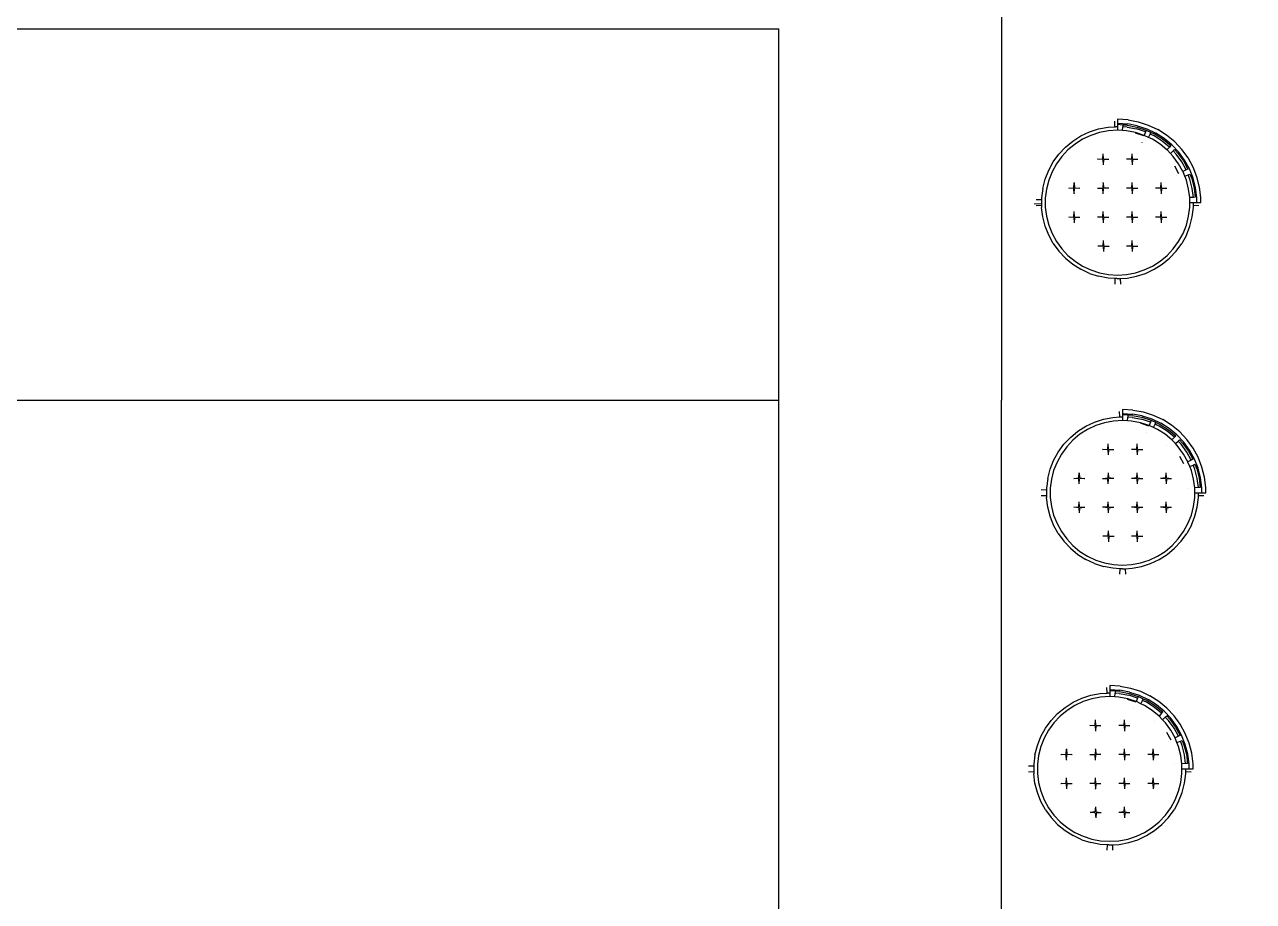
# Model space of a CAD drawing. Header units: millimetres. Extents: x -1966 to 205283, y -140015 to 7000.
# Drawn here: x 44670 to 47980, y -95842 to -93480 of the extents above; entities that cross this region are included whole.
import ezdxf

# ---------------------------------------------------------------- set-up
doc = ezdxf.new("R2010")
doc.units = ezdxf.units.MM
doc.header["$LTSCALE"] = 1000
doc.layers.add('草图平面 01', color=7, linetype='Continuous')

msp = doc.modelspace()

# ---------------------------------------------------------------- hatches: boundary and pattern name
h = msp.add_hatch()
h.set_pattern_fill('ANSI32', color=256)
h.set_pattern_definition([(45, (-49974.1287, -55012.0713), (-3.36759605, 3.36759605), []), (45, (-49971.8836, -55012.0713), (-3.36759605, 3.36759605), [])])
h.paths.add_polyline_path([(42101.7, -88491.4), (35801.7, -88491.4), (35801.7, -91391.4), (36001.7, -91391.4), (36001.7, -90891.4), (36001.7, -88691.4), (42101.7, -88691.4)])
h.paths.add_polyline_path([(35801.7, -94511.6), (35801.7, -94648.8, 0.468176), (39101.7, -99085.9), (40804, -102691.4), (41804, -102691.4), (47201.7, -102691.4), (47201.7, -102591.4), (47201.7, -102491.4), (41025.1, -102491.4), (40929.4, -102491.4), (39301.7, -99091.4), (39301.7, -98091.4), (39101.7, -98091.4), (39101.7, -98885.5, -0.465706), (35992.4, -94711.6), (38101.7, -94711.6), (38101.7, -94511.6), (35995.2, -94511.6), (36001.7, -94011.7), (36001.7, -92291.4), (35801.7, -92291.4)])
h.paths.add_polyline_path([(51051.7, -102491.4), (49201.7, -102491.4), (49201.7, -102691.4), (52001.7, -102691.4), (52001.7, -102291.4), (51801.7, -102291.4), (51801.7, -102491.4)])
h.paths.add_polyline_path([(52001.7, -88491.4), (51601.7, -88491.4), (51601.7, -88691.4), (51801.7, -88691.4), (51801.7, -88891.4), (52001.7, -88891.4)])

# ---------------------------------------------------------------- linework, layer by layer
for p, q in [((47606.9, -93755), (47606.4, -93740.3)), ((47614.1, -93734.6), (47614.1, -93734.8)), ((47642.3, -93736.4), (47614.1, -93734.6)), ((47614.1, -93734.8), (47614.1, -93745.6)), ((47614.1, -93745.6), (47614.1, -93749.4)), ((47614.1, -93745.6), (47640.9, -93747.2)), ((47628.7, -93750.4), (47614.1, -93749.4)), ((47614.1, -93749.4), (47614.1, -93754.6)), ((47628.7, -93750.4), (47628.4, -93755.5)), ((47640.4, -93751.1), (47628.7, -93750.4)), ((47640.4, -93751.1), (47666.3, -93756)), ((47667.3, -93752.3), (47640.9, -93747.2)), ((47642.3, -93736.4), (47670, -93741.6)), ((47667.3, -93752.3), (47692.9, -93760.6)), ((47670, -93741.6), (47696.9, -93750.4)), ((47696.9, -93750.4), (47722.5, -93762.4)), ((47493.6, -93793.7), (47515.3, -93779.9)), ((47515.3, -93779.9), (47538.6, -93769)), ((47542.3, -93778.3), (47520.1, -93788.7)), ((47538.6, -93769), (47563.1, -93761)), ((47565.6, -93770.7), (47542.3, -93778.3)), ((47563.1, -93761), (47588.4, -93756.2)), ((47589.6, -93766.1), (47565.6, -93770.7)), ((47588.4, -93756.2), (47606.9, -93755)), ((47614.1, -93764.6), (47589.6, -93766.1)), ((47606.9, -93755), (47607.2, -93755)), ((47607.2, -93755), (47607.9, -93755)), ((47607.9, -93755), (47609, -93754.9)), ((47609, -93754.9), (47610.4, -93754.8)), ((47610.4, -93754.8), (47611.9, -93754.7)), ((47611.9, -93754.7), (47614.1, -93754.6)), ((47614.1, -93754.6), (47614.1, -93764.6)), ((47627.7, -93765.4), (47614.1, -93764.6)), ((47627.7, -93765.4), (47628.4, -93755.5)), ((47638.5, -93766.1), (47627.7, -93765.4)), ((47639.8, -93756.2), (47628.4, -93755.5)), ((47662.6, -93770.7), (47638.5, -93766.1)), ((47639.8, -93756.2), (47665.1, -93761)), ((47685.3, -93779.6), (47662.2, -93772.1)), ((47685.5, -93778.2), (47662.6, -93770.7)), ((47689.2, -93768.9), (47665.1, -93761)), ((47666.3, -93756), (47691.1, -93764.1)), ((47689.2, -93768.9), (47685.5, -93778.2)), ((47685.9, -93778.3), (47685.5, -93778.2)), ((47697.9, -93783.9), (47685.9, -93778.3)), ((47691.1, -93764.1), (47689.2, -93768.9)), ((47691.1, -93764.1), (47691.4, -93764.2)), ((47691.4, -93764.2), (47704.4, -93770.3)), ((47692.9, -93760.6), (47717.2, -93772)), ((47697.9, -93783.9), (47702.2, -93774.9)), ((47708, -93788.7), (47697.9, -93783.9)), ((47702.2, -93774.9), (47704.4, -93770.3)), ((47712.8, -93779.9), (47702.2, -93774.9)), ((47704.4, -93770.3), (47715.3, -93775.4)), ((47734.6, -93793.7), (47712.8, -93779.9)), ((47715.3, -93775.4), (47737.6, -93789.6)), ((47739.9, -93786.4), (47717.2, -93772)), ((47746.3, -93777.6), (47722.5, -93762.4)), ((47768.1, -93795.6), (47746.3, -93777.6)), ((47456.1, -93828.9), (47473.8, -93810.1)), ((47480.6, -93817.4), (47463.8, -93835.3)), ((47473.8, -93810.1), (47493.6, -93793.7)), ((47499.5, -93801.8), (47480.6, -93817.4)), ((47520.1, -93788.7), (47499.5, -93801.8)), ((47679.1, -93797.9), (47679.1, -93798)), ((47728.7, -93801.8), (47708, -93788.7)), ((47747, -93817), (47728.7, -93801.8)), ((47753.9, -93809.7), (47734.6, -93793.7)), ((47737.6, -93789.6), (47757.4, -93805.9)), ((47760.6, -93803.6), (47739.9, -93786.4)), ((47753.9, -93809.7), (47747, -93817)), ((47747.6, -93817.4), (47747, -93817)), ((47756.4, -93826.9), (47747.6, -93817.4)), ((47757.4, -93805.9), (47753.9, -93809.7)), ((47779, -93823.2), (47760.6, -93803.6)), ((47763.7, -93820), (47767.5, -93816.5)), ((47767.5, -93816.5), (47776, -93825.6)), ((47787.4, -93816.2), (47768.1, -93795.6)), ((47804.1, -93839), (47787.4, -93816.2)), ((47428.6, -93872.3), (47441, -93849.7)), ((47441, -93849.7), (47456.1, -93828.9)), ((47463.8, -93835.3), (47449.4, -93855.1)), ((47560.8, -93842.6), (47560.5, -93842.6)), ((47560.8, -93842.6), (47574.5, -93841.6)), ((47574.5, -93843.6), (47560.8, -93842.6)), ((47574.5, -93841.6), (47575.5, -93827.9)), ((47574.5, -93843.6), (47575.5, -93857.6)), ((47575.5, -93827.9), (47575.5, -93827.6)), ((47576.5, -93841.6), (47575.5, -93827.9)), ((47576.5, -93843.6), (47575.5, -93857.6)), ((47576.5, -93841.6), (47590.1, -93842.6)), ((47576.5, -93843.6), (47590.1, -93842.6)), ((47590.1, -93842.6), (47590.5, -93842.6)), ((47638.8, -93842.6), (47638.5, -93842.6)), ((47652.5, -93841.6), (47638.8, -93842.6)), ((47652.5, -93843.6), (47638.8, -93842.6)), ((47652.5, -93841.6), (47653.5, -93827.9)), ((47652.5, -93843.6), (47653.5, -93857.2)), ((47653.5, -93827.9), (47653.5, -93827.6)), ((47654.5, -93841.6), (47653.5, -93827.9)), ((47654.5, -93843.6), (47653.5, -93857.2)), ((47654.5, -93841.6), (47668.1, -93842.6)), ((47654.5, -93843.6), (47668.1, -93842.6)), ((47668.1, -93842.6), (47668.5, -93842.6)), ((47733.8, -93833), (47733.8, -93833)), ((47756.4, -93826.9), (47763.7, -93820)), ((47764.3, -93835.3), (47756.4, -93826.9)), ((47772, -93828.9), (47763.7, -93820)), ((47778.7, -93855.1), (47764.3, -93835.3)), ((47787.2, -93849.7), (47772, -93828.9)), ((47776, -93825.6), (47791.5, -93847)), ((47794.8, -93844.9), (47779, -93823.2)), ((47799.1, -93871.4), (47787.2, -93849.7)), ((47791.5, -93847), (47803.7, -93869.1)), ((47807.7, -93868.5), (47794.8, -93844.9)), ((47817.7, -93863.8), (47804.1, -93839)), ((47419.1, -93896.2), (47428.6, -93872.3)), ((47437.6, -93876.6), (47428.6, -93899.3)), ((47449.4, -93855.1), (47437.6, -93876.6)), ((47653.5, -93857.2), (47653.5, -93857.6)), ((47779.3, -93881.8), (47768.3, -93861.7)), ((47790, -93875.7), (47778.7, -93855.1)), ((47799.1, -93871.4), (47790, -93875.7)), ((47790.5, -93876.6), (47790, -93875.7)), ((47795.2, -93888.3), (47790.5, -93876.6)), ((47795.2, -93888.3), (47804.4, -93884.6)), ((47803.7, -93869.1), (47799.1, -93871.4)), ((47804.4, -93884.6), (47809.2, -93882.7)), ((47809, -93896.2), (47804.4, -93884.6)), ((47817.6, -93893.4), (47807.7, -93868.5)), ((47809.2, -93882.7), (47813.9, -93894.6)), ((47828.1, -93890.1), (47817.7, -93863.8)), ((47412.7, -93921.2), (47419.1, -93896.2)), ((47428.6, -93899.3), (47422.5, -93923)), ((47496.5, -93919.6), (47497.5, -93905.9)), ((47497.5, -93905.6), (47497.5, -93905.9)), ((47497.5, -93905.9), (47498.5, -93919.6)), ((47575.5, -93905.9), (47574.5, -93919.6)), ((47575.5, -93905.9), (47575.5, -93905.6)), ((47575.5, -93905.9), (47576.5, -93919.6)), ((47652.5, -93919.6), (47653.5, -93905.9)), ((47653.5, -93905.9), (47653.5, -93905.6)), ((47654.5, -93919.6), (47653.5, -93905.9)), ((47730.5, -93919.6), (47731.5, -93905.9)), ((47731.5, -93905.9), (47731.5, -93905.6)), ((47732.5, -93919.6), (47731.5, -93905.9)), ((47771.9, -93885.6), (47771.8, -93885.7)), ((47799.5, -93899.3), (47795.2, -93888.3)), ((47805.6, -93923), (47799.5, -93899.3)), ((47815.5, -93921.2), (47809, -93896.2)), ((47813.9, -93894.6), (47820.5, -93920.2)), ((47824.3, -93919.5), (47817.6, -93893.4)), ((47835.1, -93917.4), (47828.1, -93890.1)), ((47838.6, -93945.5), (47835.1, -93917.4)), ((47412.7, -93921.2), (47409.5, -93946.7)), ((47409.5, -93946.7), (47409.5, -93952.4)), ((47422.5, -93923), (47419.5, -93947.3)), ((47419.5, -93947.3), (47419.5, -93971.8)), ((47482.5, -93920.6), (47482.8, -93920.6)), ((47482.8, -93920.6), (47496.5, -93919.6)), ((47496.5, -93921.6), (47482.8, -93920.6)), ((47497.5, -93935.2), (47496.5, -93921.6)), ((47497.5, -93935.2), (47498.5, -93921.6)), ((47497.5, -93935.2), (47497.5, -93935.6)), ((47498.5, -93919.6), (47512.1, -93920.6)), ((47512.1, -93920.6), (47498.5, -93921.6)), ((47512.1, -93920.6), (47512.5, -93920.6)), ((47560.5, -93920.6), (47560.8, -93920.6)), ((47560.8, -93920.6), (47574.5, -93919.6)), ((47560.8, -93920.6), (47574.5, -93921.6)), ((47575.5, -93935.2), (47574.5, -93921.6)), ((47575.5, -93935.2), (47576.5, -93921.6)), ((47575.5, -93935.6), (47575.5, -93935.2)), ((47590.1, -93920.6), (47576.5, -93919.6)), ((47590.1, -93920.6), (47576.5, -93921.6)), ((47590.5, -93920.6), (47590.1, -93920.6)), ((47638.8, -93920.6), (47638.5, -93920.6)), ((47652.5, -93919.6), (47638.8, -93920.6)), ((47652.5, -93921.6), (47638.8, -93920.6)), ((47652.5, -93921.6), (47653.5, -93935.2)), ((47654.5, -93921.6), (47653.5, -93935.2)), ((47653.5, -93935.2), (47653.5, -93935.6)), ((47654.5, -93919.6), (47668.1, -93920.6)), ((47654.5, -93921.6), (47668.1, -93920.6)), ((47668.1, -93920.6), (47668.5, -93920.6)), ((47716.8, -93920.6), (47716.5, -93920.6)), ((47730.5, -93919.6), (47716.8, -93920.6)), ((47730.5, -93921.6), (47716.8, -93920.6)), ((47730.5, -93921.6), (47731.5, -93935.2)), ((47732.5, -93921.6), (47731.5, -93935.2)), ((47731.5, -93935.2), (47731.5, -93935.6)), ((47732.5, -93919.6), (47746.1, -93920.6)), ((47732.5, -93921.6), (47746.1, -93920.6)), ((47746.1, -93920.6), (47746.5, -93920.6)), ((47788, -93948.6), (47788, -93948.6)), ((47808.5, -93946), (47805.6, -93923)), ((47818.5, -93945.3), (47808.5, -93946)), ((47808.7, -93947.3), (47808.5, -93946)), ((47808.7, -93959.6), (47808.7, -93947.3)), ((47818.5, -93945.3), (47815.5, -93921.2)), ((47823.6, -93944.9), (47818.5, -93945.3)), ((47820.5, -93920.2), (47823.6, -93944.9)), ((47827.7, -93946.1), (47824.3, -93919.5)), ((47827.7, -93959.6), (47827.7, -93946.1)), ((47838.6, -93959.6), (47838.6, -93945.5)), ((47389.7, -93962.4), (47409.5, -93961.7)), ((47409.5, -93952.4), (47394.8, -93951.9)), ((47394.8, -93967.2), (47409.5, -93966.7)), ((47409.5, -93952.4), (47409.5, -93952.7)), ((47409.5, -93952.7), (47409.5, -93953.4)), ((47409.5, -93953.4), (47409.5, -93954.5)), ((47409.5, -93954.5), (47409.5, -93955.9)), ((47409.5, -93955.9), (47409.5, -93957.4)), ((47409.5, -93957.4), (47409.5, -93961.7)), ((47409.5, -93961.7), (47409.5, -93963.3)), ((47409.5, -93963.3), (47409.5, -93964.7)), ((47409.5, -93964.7), (47409.5, -93965.8)), ((47409.5, -93965.8), (47409.5, -93966.5)), ((47409.5, -93966.5), (47409.5, -93966.7)), ((47409.5, -93966.7), (47409.5, -93972.5)), ((47412.7, -93998), (47409.5, -93972.5)), ((47419.5, -93971.8), (47422.5, -93996.1)), ((47496.5, -93997.6), (47497.5, -93983.9)), ((47497.5, -93983.9), (47497.5, -93983.6)), ((47498.5, -93997.6), (47497.5, -93983.9)), ((47574.5, -93997.6), (47575.5, -93983.9)), ((47575.5, -93983.9), (47575.5, -93983.6)), ((47576.5, -93997.6), (47575.5, -93983.9)), ((47652.5, -93997.6), (47653.5, -93983.9)), ((47653.5, -93983.9), (47653.5, -93983.6)), ((47654.5, -93997.6), (47653.5, -93983.9)), ((47730.5, -93997.6), (47731.5, -93983.9)), ((47731.5, -93983.9), (47731.5, -93983.6)), ((47732.5, -93997.6), (47731.5, -93983.9)), ((47805.6, -93996.1), (47808.7, -93971.8)), ((47808.7, -93959.6), (47818.7, -93959.6)), ((47808.7, -93971.8), (47808.7, -93959.6)), ((47815.5, -93998), (47818.7, -93972.5)), ((47818.7, -93959.6), (47827.7, -93959.6)), ((47818.7, -93961.7), (47818.7, -93959.6)), ((47818.7, -93963.3), (47818.7, -93961.7)), ((47818.7, -93964.7), (47818.7, -93963.3)), ((47818.7, -93965.8), (47818.7, -93964.7)), ((47818.7, -93966.5), (47818.7, -93965.8)), ((47818.7, -93966.7), (47818.7, -93966.5)), ((47818.7, -93972.5), (47818.7, -93966.7)), ((47818.7, -93966.7), (47833.4, -93967.2)), ((47827.7, -93959.6), (47838.5, -93959.6)), ((47838.5, -93959.6), (47838.6, -93959.6)), ((47419.1, -94022.9), (47412.7, -93998)), ((47422.5, -93996.1), (47428.6, -94019.8)), ((47482.5, -93998.6), (47482.8, -93998.6)), ((47482.8, -93998.6), (47496.5, -93997.6)), ((47496.5, -93999.6), (47482.8, -93998.6)), ((47496.5, -93999.6), (47497.5, -94013.2)), ((47498.5, -93999.6), (47497.5, -94013.2)), ((47497.5, -94013.2), (47497.5, -94013.6)), ((47498.5, -93997.6), (47512.1, -93998.6)), ((47498.5, -93999.6), (47512.1, -93998.6)), ((47512.1, -93998.6), (47512.5, -93998.6)), ((47560.1, -93998.6), (47560.5, -93998.6)), ((47560.8, -93998.6), (47560.5, -93998.6)), ((47574.5, -93997.6), (47560.8, -93998.6)), ((47574.5, -93999.6), (47560.8, -93998.6)), ((47574.5, -93999.6), (47575.5, -94013.2)), ((47576.5, -93999.6), (47575.5, -94013.2)), ((47575.5, -94013.2), (47575.5, -94013.6)), ((47575.5, -94013.9), (47575.5, -94013.6)), ((47576.5, -93997.6), (47590.1, -93998.6)), ((47576.5, -93999.6), (47590.1, -93998.6)), ((47590.1, -93998.6), (47590.5, -93998.6)), ((47638.8, -93998.6), (47638.5, -93998.6)), ((47652.5, -93997.6), (47638.8, -93998.6)), ((47652.5, -93999.6), (47638.8, -93998.6)), ((47652.5, -93999.6), (47653.5, -94013.2)), ((47654.5, -93999.6), (47653.5, -94013.2)), ((47653.5, -94013.2), (47653.5, -94013.6)), ((47654.5, -93997.6), (47668.1, -93998.6)), ((47654.5, -93999.6), (47668.1, -93998.6)), ((47668.1, -93998.6), (47668.5, -93998.6)), ((47716.8, -93998.6), (47716.5, -93998.6)), ((47730.5, -93997.6), (47716.8, -93998.6)), ((47730.5, -93999.6), (47716.8, -93998.6)), ((47730.5, -93999.6), (47731.5, -94013.2)), ((47732.5, -93999.6), (47731.5, -94013.2)), ((47731.5, -94013.2), (47731.5, -94013.6)), ((47732.5, -93997.6), (47746.1, -93998.6)), ((47732.5, -93999.6), (47746.1, -93998.6)), ((47746.1, -93998.6), (47746.5, -93998.6)), ((47799.5, -94019.8), (47805.6, -93996.1)), ((47809, -94022.9), (47815.5, -93998)), ((47428.6, -94046.9), (47419.1, -94022.9)), ((47428.6, -94019.8), (47437.6, -94042.6)), ((47441, -94069.4), (47428.6, -94046.9)), ((47437.6, -94042.6), (47449.4, -94064.1)), ((47778.7, -94064.1), (47790.5, -94042.6)), ((47799.6, -94046.9), (47787.2, -94069.4)), ((47790.5, -94042.6), (47799.5, -94019.8)), ((47799.6, -94046.9), (47809, -94022.9)), ((47441, -94069.4), (47456.1, -94090.3)), ((47449.4, -94064.1), (47463.8, -94083.9)), ((47463.8, -94083.9), (47480.6, -94101.7)), ((47561.5, -94076.6), (47561.2, -94076.6)), ((47575.2, -94075.6), (47561.5, -94076.6)), ((47575.2, -94077.6), (47561.5, -94076.6)), ((47575.2, -94075.6), (47576.2, -94061.9)), ((47575.2, -94077.6), (47576.2, -94091.2)), ((47576.2, -94061.9), (47576.2, -94061.6)), ((47577.2, -94075.6), (47576.2, -94061.9)), ((47577.2, -94077.6), (47576.2, -94091.2)), ((47577.2, -94075.6), (47590.8, -94076.6)), ((47577.2, -94077.6), (47590.8, -94076.6)), ((47590.8, -94076.6), (47591.2, -94076.6)), ((47638.8, -94076.6), (47638.5, -94076.6)), ((47652.5, -94075.6), (47638.8, -94076.6)), ((47652.5, -94077.6), (47638.8, -94076.6)), ((47652.5, -94075.6), (47653.5, -94061.9)), ((47652.5, -94077.6), (47653.5, -94091.2)), ((47653.5, -94061.9), (47653.5, -94061.6)), ((47654.5, -94075.6), (47653.5, -94061.9)), ((47654.5, -94077.6), (47653.5, -94091.2)), ((47654.5, -94075.6), (47668.1, -94076.6)), ((47654.5, -94077.6), (47668.1, -94076.6)), ((47668.1, -94076.6), (47668.5, -94076.6)), ((47747.6, -94101.7), (47764.3, -94083.9)), ((47764.3, -94083.9), (47778.7, -94064.1)), ((47772, -94090.3), (47787.2, -94069.4)), ((47473.8, -94109), (47456.1, -94090.3)), ((47473.8, -94109), (47493.6, -94125.4)), ((47480.6, -94101.7), (47499.5, -94117.3)), ((47576.2, -94091.2), (47576.2, -94091.6)), ((47653.5, -94091.2), (47653.5, -94091.6)), ((47728.7, -94117.3), (47747.6, -94101.7)), ((47734.6, -94125.4), (47754.4, -94109)), ((47754.4, -94109), (47772, -94090.3)), ((47493.6, -94125.4), (47515.3, -94139.2)), ((47499.5, -94117.3), (47520.1, -94130.5)), ((47538.6, -94150.2), (47515.3, -94139.2)), ((47520.1, -94130.5), (47542.3, -94140.9)), ((47538.6, -94150.2), (47563.1, -94158.1)), ((47542.3, -94140.9), (47565.6, -94148.5)), ((47565.6, -94148.5), (47589.6, -94153)), ((47638.5, -94153), (47662.6, -94148.5)), ((47662.6, -94148.5), (47685.9, -94140.9)), ((47665.1, -94158.1), (47689.5, -94150.2)), ((47685.9, -94140.9), (47708, -94130.5)), ((47689.5, -94150.2), (47712.8, -94139.2)), ((47708, -94130.5), (47728.7, -94117.3)), ((47712.8, -94139.2), (47734.6, -94125.4)), ((47588.4, -94163), (47563.1, -94158.1)), ((47606.9, -94164.1), (47588.4, -94163)), ((47589.6, -94153), (47614.1, -94154.6)), ((47606.9, -94164.1), (47606.4, -94178.8)), ((47607.2, -94164.1), (47606.9, -94164.1)), ((47607.9, -94164.2), (47607.2, -94164.1)), ((47609, -94164.3), (47607.9, -94164.2)), ((47610.4, -94164.3), (47609, -94164.3)), ((47611.9, -94164.4), (47610.4, -94164.3)), ((47614.1, -94164.6), (47611.9, -94164.4)), ((47614.1, -94154.6), (47638.5, -94153)), ((47614.1, -94164.6), (47616.2, -94164.4)), ((47616.2, -94164.4), (47617.8, -94164.3)), ((47617.8, -94164.3), (47619.2, -94164.3)), ((47619.2, -94164.3), (47620.3, -94164.2)), ((47620.3, -94164.2), (47621, -94164.1)), ((47621, -94164.1), (47621.2, -94164.1)), ((47621.2, -94164.1), (47639.8, -94163)), ((47621.2, -94164.1), (47621.7, -94178.8)), ((47639.8, -94163), (47665.1, -94158.1)), ((47552, -94550.9), (47576.5, -94542.9)), ((47576.5, -94542.9), (47601.8, -94538.1)), ((47601.8, -94538.1), (47620.3, -94536.9)), ((47627.5, -94546.5), (47603, -94548)), ((47620.3, -94536.9), (47619.8, -94522.2)), ((47620.3, -94536.9), (47620.6, -94536.9)), ((47620.6, -94536.9), (47621.3, -94536.9)), ((47621.3, -94536.9), (47622.4, -94536.8)), ((47622.4, -94536.8), (47623.8, -94536.7)), ((47623.8, -94536.7), (47625.3, -94536.6)), ((47625.3, -94536.6), (47627.5, -94536.5)), ((47627.5, -94516.5), (47627.5, -94527.5)), ((47655.7, -94518.3), (47627.5, -94516.5)), ((47627.5, -94527.5), (47627.5, -94531.3)), ((47627.5, -94527.5), (47654.3, -94529.1)), ((47642.1, -94532.3), (47627.5, -94531.3)), ((47627.5, -94531.3), (47627.5, -94536.5)), ((47627.5, -94536.5), (47627.5, -94546.5)), ((47641.1, -94547.3), (47627.5, -94546.5)), ((47641.1, -94547.3), (47641.8, -94537.4)), ((47651.9, -94548), (47641.1, -94547.3)), ((47642.1, -94532.3), (47641.8, -94537.4)), ((47653.2, -94538.1), (47641.8, -94537.4)), ((47653.8, -94533), (47642.1, -94532.3)), ((47653.2, -94538.1), (47678.5, -94542.9)), ((47653.8, -94533), (47679.7, -94537.9)), ((47680.7, -94534.2), (47654.3, -94529.1)), ((47655.7, -94518.3), (47683.4, -94523.5)), ((47702.6, -94550.8), (47678.5, -94542.9)), ((47679.7, -94537.9), (47704.5, -94546)), ((47680.7, -94534.2), (47706.3, -94542.5)), ((47683.4, -94523.5), (47710.3, -94532.3)), ((47704.5, -94546), (47702.6, -94550.8)), ((47704.5, -94546), (47704.8, -94546.1)), ((47704.8, -94546.1), (47717.8, -94552.2)), ((47706.3, -94542.5), (47730.6, -94553.9)), ((47710.3, -94532.3), (47735.9, -94544.3)), ((47759.7, -94559.4), (47735.9, -94544.3)), ((47487.1, -94592), (47507, -94575.6)), ((47507, -94575.6), (47528.7, -94561.8)), ((47533.5, -94570.6), (47512.9, -94583.7)), ((47528.7, -94561.8), (47552, -94550.9)), ((47555.7, -94560.2), (47533.5, -94570.6)), ((47579, -94552.6), (47555.7, -94560.2)), ((47603, -94548), (47579, -94552.6)), ((47676, -94552.6), (47651.9, -94548)), ((47698.7, -94561.5), (47675.6, -94554)), ((47698.9, -94560.1), (47676, -94552.6)), ((47692.5, -94579.8), (47692.5, -94579.9)), ((47702.6, -94550.8), (47698.9, -94560.1)), ((47699.3, -94560.2), (47698.9, -94560.1)), ((47711.3, -94565.8), (47699.3, -94560.2)), ((47711.3, -94565.8), (47715.6, -94556.8)), ((47721.4, -94570.6), (47711.3, -94565.8)), ((47715.6, -94556.8), (47717.8, -94552.2)), ((47726.2, -94561.8), (47715.6, -94556.8)), ((47717.8, -94552.2), (47728.7, -94557.3)), ((47742.1, -94583.7), (47721.4, -94570.6)), ((47748, -94575.6), (47726.2, -94561.8)), ((47728.7, -94557.3), (47751, -94571.5)), ((47753.3, -94568.3), (47730.6, -94553.9)), ((47767.3, -94591.6), (47748, -94575.6)), ((47751, -94571.5), (47770.8, -94587.8)), ((47774, -94585.5), (47753.3, -94568.3)), ((47781.5, -94577.5), (47759.7, -94559.4)), ((47800.8, -94598.1), (47781.5, -94577.5)), ((47454.4, -94631.6), (47469.5, -94610.8)), ((47469.5, -94610.8), (47487.1, -94592)), ((47494, -94599.3), (47477.2, -94617.2)), ((47512.9, -94583.7), (47494, -94599.3)), ((47587.9, -94623.5), (47588.9, -94609.8)), ((47588.9, -94609.8), (47588.9, -94609.5)), ((47589.9, -94623.5), (47588.9, -94609.8)), ((47665.9, -94623.5), (47666.9, -94609.8)), ((47666.9, -94609.8), (47666.9, -94609.5)), ((47667.9, -94623.5), (47666.9, -94609.8)), ((47760.4, -94598.9), (47742.1, -94583.7)), ((47767.3, -94591.6), (47760.4, -94598.9)), ((47761, -94599.3), (47760.4, -94598.9)), ((47769.8, -94608.7), (47761, -94599.3)), ((47770.8, -94587.8), (47767.3, -94591.6)), ((47769.8, -94608.7), (47777.1, -94601.9)), ((47777.7, -94617.2), (47769.8, -94608.7)), ((47792.4, -94605.1), (47774, -94585.5)), ((47777.1, -94601.9), (47780.9, -94598.4)), ((47785.4, -94610.8), (47777.1, -94601.9)), ((47780.9, -94598.4), (47789.4, -94607.5)), ((47800.6, -94631.6), (47785.4, -94610.8)), ((47789.4, -94607.5), (47804.9, -94628.9)), ((47808.2, -94626.8), (47792.4, -94605.1)), ((47817.5, -94620.9), (47800.8, -94598.1)), ((47442, -94654.2), (47454.4, -94631.6)), ((47462.8, -94637), (47451, -94658.5)), ((47477.2, -94617.2), (47462.8, -94637)), ((47574.2, -94624.5), (47573.9, -94624.5)), ((47574.2, -94624.5), (47587.9, -94623.5)), ((47587.9, -94625.5), (47574.2, -94624.5)), ((47587.9, -94625.5), (47588.9, -94639.5)), ((47589.9, -94625.5), (47588.9, -94639.5)), ((47589.9, -94623.5), (47603.5, -94624.5)), ((47589.9, -94625.5), (47603.5, -94624.5)), ((47603.5, -94624.5), (47603.9, -94624.5)), ((47652.2, -94624.5), (47651.9, -94624.5)), ((47665.9, -94623.5), (47652.2, -94624.5)), ((47665.9, -94625.5), (47652.2, -94624.5)), ((47665.9, -94625.5), (47666.9, -94639.1)), ((47667.9, -94625.5), (47666.9, -94639.1)), ((47666.9, -94639.1), (47666.9, -94639.5)), ((47667.9, -94623.5), (47681.5, -94624.5)), ((47667.9, -94625.5), (47681.5, -94624.5)), ((47681.5, -94624.5), (47681.9, -94624.5)), ((47747.2, -94614.9), (47747.2, -94614.9)), ((47792.1, -94637), (47777.7, -94617.2)), ((47792.7, -94663.7), (47781.7, -94643.6)), ((47803.4, -94657.6), (47792.1, -94637)), ((47812.5, -94653.3), (47800.6, -94631.6)), ((47804.9, -94628.9), (47817.1, -94651)), ((47821.1, -94650.4), (47808.2, -94626.8)), ((47831.1, -94645.7), (47817.5, -94620.9)), ((47841.5, -94671.9), (47831.1, -94645.7)), ((47426.1, -94703.1), (47432.5, -94678.1)), ((47432.5, -94678.1), (47442, -94654.2)), ((47451, -94658.5), (47442, -94681.2)), ((47785.3, -94667.5), (47785.2, -94667.6)), ((47812.5, -94653.3), (47803.4, -94657.6)), ((47803.9, -94658.5), (47803.4, -94657.6)), ((47808.6, -94670.2), (47803.9, -94658.5)), ((47808.6, -94670.2), (47817.8, -94666.5)), ((47812.9, -94681.2), (47808.6, -94670.2)), ((47817.1, -94651), (47812.5, -94653.3)), ((47817.8, -94666.5), (47822.6, -94664.6)), ((47822.4, -94678.1), (47817.8, -94666.5)), ((47831, -94675.3), (47821.1, -94650.4)), ((47828.8, -94703.1), (47822.4, -94678.1)), ((47822.6, -94664.6), (47827.3, -94676.5)), ((47827.3, -94676.5), (47833.9, -94702.1)), ((47837.7, -94701.4), (47831, -94675.3)), ((47848.5, -94699.3), (47841.5, -94671.9)), ((47426.1, -94703.1), (47422.9, -94728.6)), ((47435.9, -94704.9), (47432.9, -94729.2)), ((47442, -94681.2), (47435.9, -94704.9)), ((47495.9, -94702.5), (47496.2, -94702.5)), ((47496.2, -94702.5), (47509.9, -94701.5)), ((47509.9, -94703.5), (47496.2, -94702.5)), ((47509.9, -94701.5), (47510.9, -94687.8)), ((47510.9, -94717.1), (47509.9, -94703.5)), ((47510.9, -94687.5), (47510.9, -94687.8)), ((47510.9, -94687.8), (47511.9, -94701.5)), ((47510.9, -94717.1), (47511.9, -94703.5)), ((47511.9, -94701.5), (47525.5, -94702.5)), ((47525.5, -94702.5), (47511.9, -94703.5)), ((47525.5, -94702.5), (47525.9, -94702.5)), ((47573.9, -94702.5), (47574.2, -94702.5)), ((47574.2, -94702.5), (47587.9, -94701.5)), ((47574.2, -94702.5), (47587.9, -94703.5)), ((47588.9, -94687.8), (47587.9, -94701.5)), ((47588.9, -94717.1), (47587.9, -94703.5)), ((47588.9, -94687.8), (47588.9, -94687.5)), ((47588.9, -94687.8), (47589.9, -94701.5)), ((47588.9, -94717.1), (47589.9, -94703.5)), ((47603.5, -94702.5), (47589.9, -94701.5)), ((47603.5, -94702.5), (47589.9, -94703.5)), ((47603.9, -94702.5), (47603.5, -94702.5)), ((47652.2, -94702.5), (47651.9, -94702.5)), ((47665.9, -94701.5), (47652.2, -94702.5)), ((47665.9, -94703.5), (47652.2, -94702.5)), ((47665.9, -94701.5), (47666.9, -94687.8)), ((47665.9, -94703.5), (47666.9, -94717.1)), ((47666.9, -94687.8), (47666.9, -94687.5)), ((47667.9, -94701.5), (47666.9, -94687.8)), ((47667.9, -94703.5), (47666.9, -94717.1)), ((47667.9, -94701.5), (47681.5, -94702.5)), ((47667.9, -94703.5), (47681.5, -94702.5)), ((47681.5, -94702.5), (47681.9, -94702.5)), ((47730.2, -94702.5), (47729.9, -94702.5)), ((47743.9, -94701.5), (47730.2, -94702.5)), ((47743.9, -94703.5), (47730.2, -94702.5)), ((47743.9, -94701.5), (47744.9, -94687.8)), ((47743.9, -94703.5), (47744.9, -94717.1)), ((47744.9, -94687.8), (47744.9, -94687.5)), ((47745.9, -94701.5), (47744.9, -94687.8)), ((47745.9, -94703.5), (47744.9, -94717.1)), ((47745.9, -94701.5), (47759.5, -94702.5)), ((47745.9, -94703.5), (47759.5, -94702.5)), ((47759.5, -94702.5), (47759.9, -94702.5)), ((47819, -94704.9), (47812.9, -94681.2)), ((47821.9, -94727.9), (47819, -94704.9)), ((47831.9, -94727.2), (47828.8, -94703.1)), ((47833.9, -94702.1), (47837, -94726.8)), ((47841.1, -94728), (47837.7, -94701.4)), ((47852, -94727.4), (47848.5, -94699.3)), ((47422.9, -94734.3), (47408.2, -94733.8)), ((47422.9, -94728.6), (47422.9, -94734.3)), ((47422.9, -94734.3), (47422.9, -94734.6)), ((47422.9, -94734.6), (47422.9, -94735.3)), ((47422.9, -94735.3), (47422.9, -94736.4)), ((47422.9, -94736.4), (47422.9, -94737.8)), ((47422.9, -94737.8), (47422.9, -94739.3)), ((47422.9, -94739.3), (47422.9, -94743.6)), ((47422.9, -94743.6), (47422.9, -94745.2)), ((47422.9, -94745.2), (47422.9, -94746.6)), ((47432.9, -94729.2), (47432.9, -94753.7)), ((47510.9, -94717.1), (47510.9, -94717.5)), ((47588.9, -94717.5), (47588.9, -94717.1)), ((47666.9, -94717.1), (47666.9, -94717.5)), ((47744.9, -94717.1), (47744.9, -94717.5)), ((47801.4, -94730.5), (47801.4, -94730.5)), ((47831.9, -94727.2), (47821.9, -94727.9)), ((47822.1, -94729.2), (47821.9, -94727.9)), ((47822.1, -94741.5), (47822.1, -94729.2)), ((47822.1, -94741.5), (47832.1, -94741.5)), ((47822.1, -94753.7), (47822.1, -94741.5)), ((47837, -94726.8), (47831.9, -94727.2)), ((47832.1, -94741.5), (47841.1, -94741.5)), ((47832.1, -94743.6), (47832.1, -94741.5)), ((47832.1, -94745.2), (47832.1, -94743.6)), ((47832.1, -94746.6), (47832.1, -94745.2)), ((47841.1, -94741.5), (47841.1, -94728)), ((47841.1, -94741.5), (47852, -94741.5)), ((47852, -94741.5), (47852, -94727.4)), ((47408.2, -94749.1), (47422.9, -94748.6)), ((47422.9, -94746.6), (47422.9, -94747.7)), ((47422.9, -94747.7), (47422.9, -94748.4)), ((47422.9, -94748.4), (47422.9, -94748.6)), ((47422.9, -94748.6), (47422.9, -94754.4)), ((47426.1, -94779.9), (47422.9, -94754.4)), ((47432.9, -94753.7), (47435.9, -94778)), ((47435.9, -94778), (47442, -94801.7)), ((47509.9, -94779.5), (47510.9, -94765.8)), ((47510.9, -94765.8), (47510.9, -94765.5)), ((47511.9, -94779.5), (47510.9, -94765.8)), ((47587.9, -94779.5), (47588.9, -94765.8)), ((47588.9, -94765.8), (47588.9, -94765.5)), ((47589.9, -94779.5), (47588.9, -94765.8)), ((47665.9, -94779.5), (47666.9, -94765.8)), ((47666.9, -94765.8), (47666.9, -94765.5)), ((47667.9, -94779.5), (47666.9, -94765.8)), ((47743.9, -94779.5), (47744.9, -94765.8)), ((47744.9, -94765.8), (47744.9, -94765.5)), ((47745.9, -94779.5), (47744.9, -94765.8)), ((47812.9, -94801.7), (47819, -94778)), ((47819, -94778), (47822.1, -94753.7)), ((47828.8, -94779.9), (47832.1, -94754.4)), ((47832.1, -94747.7), (47832.1, -94746.6)), ((47832.1, -94748.4), (47832.1, -94747.7)), ((47832.1, -94748.6), (47832.1, -94748.4)), ((47832.1, -94754.4), (47832.1, -94748.6)), ((47832.1, -94748.6), (47846.8, -94749.1)), ((47432.5, -94804.8), (47426.1, -94779.9)), ((47442, -94828.8), (47432.5, -94804.8)), ((47442, -94801.7), (47451, -94824.5)), ((47495.9, -94780.5), (47496.2, -94780.5)), ((47496.2, -94780.5), (47509.9, -94779.5)), ((47509.9, -94781.5), (47496.2, -94780.5)), ((47509.9, -94781.5), (47510.9, -94795.1)), ((47511.9, -94781.5), (47510.9, -94795.1)), ((47510.9, -94795.1), (47510.9, -94795.5)), ((47511.9, -94779.5), (47525.5, -94780.5)), ((47511.9, -94781.5), (47525.5, -94780.5)), ((47525.5, -94780.5), (47525.9, -94780.5)), ((47573.5, -94780.5), (47573.9, -94780.5)), ((47574.2, -94780.5), (47573.9, -94780.5)), ((47587.9, -94779.5), (47574.2, -94780.5)), ((47587.9, -94781.5), (47574.2, -94780.5)), ((47587.9, -94781.5), (47588.9, -94795.1)), ((47589.9, -94781.5), (47588.9, -94795.1)), ((47588.9, -94795.1), (47588.9, -94795.5)), ((47588.9, -94795.8), (47588.9, -94795.5)), ((47589.9, -94779.5), (47603.5, -94780.5)), ((47589.9, -94781.5), (47603.5, -94780.5)), ((47603.5, -94780.5), (47603.9, -94780.5)), ((47652.2, -94780.5), (47651.9, -94780.5)), ((47665.9, -94779.5), (47652.2, -94780.5)), ((47665.9, -94781.5), (47652.2, -94780.5)), ((47665.9, -94781.5), (47666.9, -94795.1)), ((47667.9, -94781.5), (47666.9, -94795.1)), ((47666.9, -94795.1), (47666.9, -94795.5)), ((47667.9, -94779.5), (47681.5, -94780.5)), ((47667.9, -94781.5), (47681.5, -94780.5)), ((47681.5, -94780.5), (47681.9, -94780.5)), ((47730.2, -94780.5), (47729.9, -94780.5)), ((47743.9, -94779.5), (47730.2, -94780.5)), ((47743.9, -94781.5), (47730.2, -94780.5)), ((47743.9, -94781.5), (47744.9, -94795.1)), ((47745.9, -94781.5), (47744.9, -94795.1)), ((47744.9, -94795.1), (47744.9, -94795.5)), ((47745.9, -94779.5), (47759.5, -94780.5)), ((47745.9, -94781.5), (47759.5, -94780.5)), ((47759.5, -94780.5), (47759.9, -94780.5)), ((47803.9, -94824.5), (47812.9, -94801.7)), ((47813, -94828.8), (47822.4, -94804.8)), ((47822.4, -94804.8), (47828.8, -94779.9)), ((47454.4, -94851.3), (47442, -94828.8)), ((47451, -94824.5), (47462.8, -94846)), ((47588.6, -94857.5), (47589.6, -94843.8)), ((47589.6, -94843.8), (47589.6, -94843.5)), ((47590.6, -94857.5), (47589.6, -94843.8)), ((47665.9, -94857.5), (47666.9, -94843.8)), ((47666.9, -94843.8), (47666.9, -94843.5)), ((47667.9, -94857.5), (47666.9, -94843.8)), ((47792.1, -94846), (47803.9, -94824.5)), ((47813, -94828.8), (47800.6, -94851.3)), ((47454.4, -94851.3), (47469.5, -94872.1)), ((47462.8, -94846), (47477.2, -94865.8)), ((47487.1, -94890.9), (47469.5, -94872.1)), ((47477.2, -94865.8), (47494, -94883.6)), ((47574.9, -94858.5), (47574.6, -94858.5)), ((47588.6, -94857.5), (47574.9, -94858.5)), ((47588.6, -94859.5), (47574.9, -94858.5)), ((47588.6, -94859.5), (47589.6, -94873.1)), ((47590.6, -94859.5), (47589.6, -94873.1)), ((47589.6, -94873.1), (47589.6, -94873.5)), ((47590.6, -94857.5), (47604.2, -94858.5)), ((47590.6, -94859.5), (47604.2, -94858.5)), ((47604.2, -94858.5), (47604.6, -94858.5)), ((47652.2, -94858.5), (47651.9, -94858.5)), ((47665.9, -94857.5), (47652.2, -94858.5)), ((47665.9, -94859.5), (47652.2, -94858.5)), ((47665.9, -94859.5), (47666.9, -94873.1)), ((47667.9, -94859.5), (47666.9, -94873.1)), ((47666.9, -94873.1), (47666.9, -94873.5)), ((47667.9, -94857.5), (47681.5, -94858.5)), ((47667.9, -94859.5), (47681.5, -94858.5)), ((47681.5, -94858.5), (47681.9, -94858.5)), ((47761, -94883.6), (47777.7, -94865.8)), ((47767.8, -94890.9), (47785.4, -94872.1)), ((47777.7, -94865.8), (47792.1, -94846)), ((47785.4, -94872.1), (47800.6, -94851.3)), ((47487.1, -94890.9), (47507, -94907.3)), ((47494, -94883.6), (47512.9, -94899.2)), ((47507, -94907.3), (47528.7, -94921.1)), ((47512.9, -94899.2), (47533.5, -94912.4)), ((47721.4, -94912.4), (47742.1, -94899.2)), ((47726.2, -94921.1), (47748, -94907.3)), ((47742.1, -94899.2), (47761, -94883.6)), ((47748, -94907.3), (47767.8, -94890.9)), ((47552, -94932.1), (47528.7, -94921.1)), ((47533.5, -94912.4), (47555.7, -94922.8)), ((47552, -94932.1), (47576.5, -94940)), ((47555.7, -94922.8), (47579, -94930.4)), ((47601.8, -94944.9), (47576.5, -94940)), ((47579, -94930.4), (47603, -94934.9)), ((47620.3, -94946), (47601.8, -94944.9)), ((47603, -94934.9), (47627.5, -94936.5)), ((47627.5, -94936.5), (47651.9, -94934.9)), ((47634.6, -94946), (47653.2, -94944.9)), ((47651.9, -94934.9), (47676, -94930.4)), ((47653.2, -94944.9), (47678.5, -94940)), ((47676, -94930.4), (47699.3, -94922.8)), ((47678.5, -94940), (47702.9, -94932.1)), ((47699.3, -94922.8), (47721.4, -94912.4)), ((47702.9, -94932.1), (47726.2, -94921.1)), ((47620.3, -94946), (47619.8, -94960.7)), ((47620.6, -94946), (47620.3, -94946)), ((47621.3, -94946.1), (47620.6, -94946)), ((47622.4, -94946.2), (47621.3, -94946.1)), ((47623.8, -94946.2), (47622.4, -94946.2)), ((47625.3, -94946.3), (47623.8, -94946.2)), ((47627.5, -94946.5), (47625.3, -94946.3)), ((47627.5, -94946.5), (47629.6, -94946.3)), ((47629.6, -94946.3), (47631.2, -94946.2)), ((47631.2, -94946.2), (47632.6, -94946.2)), ((47632.6, -94946.2), (47633.7, -94946.1)), ((47633.7, -94946.1), (47634.4, -94946)), ((47634.4, -94946), (47634.6, -94946)), ((47634.6, -94946), (47635.1, -94960.7)), ((47585.9, -95281), (47585.4, -95266.3)), ((47593.1, -95260.5), (47593.1, -95271.5)), ((47621.3, -95262.3), (47593.1, -95260.5)), ((47593.1, -95271.5), (47593.1, -95275.4)), ((47593.1, -95271.5), (47619.9, -95273.2)), ((47607.7, -95276.3), (47593.1, -95275.4)), ((47593.1, -95275.4), (47593.1, -95280.5)), ((47646.3, -95278.2), (47619.9, -95273.2)), ((47621.3, -95262.3), (47649, -95267.6)), ((47649, -95267.6), (47675.9, -95276.3)), ((47472.6, -95319.7), (47494.3, -95305.9)), ((47494.3, -95305.9), (47517.6, -95294.9)), ((47521.3, -95304.2), (47499.1, -95314.6)), ((47517.6, -95294.9), (47542.1, -95287)), ((47544.6, -95296.6), (47521.3, -95304.2)), ((47542.1, -95287), (47567.4, -95282.1)), ((47568.6, -95292.1), (47544.6, -95296.6)), ((47567.4, -95282.1), (47585.9, -95281)), ((47593.1, -95290.5), (47568.6, -95292.1)), ((47585.9, -95281), (47586.2, -95281)), ((47586.2, -95281), (47586.9, -95280.9)), ((47586.9, -95280.9), (47588, -95280.8)), ((47588, -95280.8), (47589.4, -95280.8)), ((47589.4, -95280.8), (47590.9, -95280.7)), ((47590.9, -95280.7), (47593.1, -95280.5)), ((47593.1, -95280.5), (47593.1, -95290.5)), ((47606.6, -95291.4), (47593.1, -95290.5)), ((47606.6, -95291.4), (47607.3, -95281.4)), ((47617.5, -95292.1), (47606.6, -95291.4)), ((47607.7, -95276.3), (47607.3, -95281.4)), ((47618.8, -95282.1), (47607.3, -95281.4)), ((47619.4, -95277), (47607.7, -95276.3)), ((47641.6, -95296.6), (47617.5, -95292.1)), ((47618.8, -95282.1), (47644.1, -95287)), ((47619.4, -95277), (47645.3, -95282)), ((47664.3, -95305.6), (47641.2, -95298.1)), ((47664.5, -95304.1), (47641.6, -95296.6)), ((47668.2, -95294.8), (47644.1, -95287)), ((47645.3, -95282), (47670.1, -95290)), ((47646.3, -95278.2), (47671.9, -95286.5)), ((47668.2, -95294.8), (47664.5, -95304.1)), ((47664.9, -95304.2), (47664.5, -95304.1)), ((47676.9, -95309.9), (47664.9, -95304.2)), ((47670.1, -95290), (47668.2, -95294.8)), ((47670.1, -95290), (47670.4, -95290.1)), ((47670.4, -95290.1), (47683.4, -95296.2)), ((47671.9, -95286.5), (47696.2, -95298)), ((47675.9, -95276.3), (47701.5, -95288.3)), ((47676.9, -95309.9), (47681.2, -95300.9)), ((47681.2, -95300.9), (47683.4, -95296.2)), ((47691.8, -95305.9), (47681.2, -95300.9)), ((47683.4, -95296.2), (47694.3, -95301.4)), ((47713.6, -95319.7), (47691.8, -95305.9)), ((47694.3, -95301.4), (47716.6, -95315.5)), ((47718.9, -95312.4), (47696.2, -95298)), ((47725.3, -95303.5), (47701.5, -95288.3)), ((47747.1, -95321.5), (47725.3, -95303.5)), ((47435.1, -95354.8), (47452.7, -95336.1)), ((47452.7, -95336.1), (47472.6, -95319.7)), ((47478.5, -95327.8), (47459.6, -95343.4)), ((47499.1, -95314.6), (47478.5, -95327.8)), ((47658.1, -95323.8), (47658.1, -95323.9)), ((47687, -95314.6), (47676.9, -95309.9)), ((47707.7, -95327.8), (47687, -95314.6)), ((47726, -95342.9), (47707.7, -95327.8)), ((47732.9, -95335.6), (47713.6, -95319.7)), ((47716.6, -95315.5), (47736.4, -95331.9)), ((47739.6, -95329.5), (47718.9, -95312.4)), ((47732.9, -95335.6), (47726, -95342.9)), ((47736.4, -95331.9), (47732.9, -95335.6)), ((47758, -95349.1), (47739.6, -95329.5)), ((47766.4, -95342.1), (47747.1, -95321.5)), ((47783, -95365), (47766.4, -95342.1)), ((47420, -95375.7), (47435.1, -95354.8)), ((47442.8, -95361.2), (47428.4, -95381)), ((47459.6, -95343.4), (47442.8, -95361.2)), ((47539.8, -95368.5), (47539.5, -95368.5)), ((47539.8, -95368.5), (47553.5, -95367.5)), ((47553.5, -95369.5), (47539.8, -95368.5)), ((47553.5, -95367.5), (47554.5, -95353.9)), ((47553.5, -95369.5), (47554.5, -95383.5)), ((47554.5, -95353.9), (47554.5, -95353.5)), ((47555.5, -95367.5), (47554.5, -95353.9)), ((47555.5, -95369.5), (47554.5, -95383.5)), ((47555.5, -95367.5), (47569.1, -95368.5)), ((47555.5, -95369.5), (47569.1, -95368.5)), ((47569.1, -95368.5), (47569.5, -95368.5)), ((47617.8, -95368.5), (47617.5, -95368.5)), ((47631.5, -95367.5), (47617.8, -95368.5)), ((47631.5, -95369.5), (47617.8, -95368.5)), ((47631.5, -95367.5), (47632.5, -95353.9)), ((47631.5, -95369.5), (47632.5, -95383.2)), ((47632.5, -95353.9), (47632.5, -95353.5)), ((47633.5, -95367.5), (47632.5, -95353.9)), ((47633.5, -95369.5), (47632.5, -95383.2)), ((47633.5, -95367.5), (47647.1, -95368.5)), ((47633.5, -95369.5), (47647.1, -95368.5)), ((47647.1, -95368.5), (47647.5, -95368.5)), ((47712.8, -95358.9), (47712.8, -95359)), ((47726.6, -95343.4), (47726, -95342.9)), ((47735.4, -95352.8), (47726.6, -95343.4)), ((47735.4, -95352.8), (47742.7, -95346)), ((47743.3, -95361.2), (47735.4, -95352.8)), ((47742.7, -95346), (47746.5, -95342.5)), ((47751, -95354.8), (47742.7, -95346)), ((47757.7, -95381), (47743.3, -95361.2)), ((47746.5, -95342.5), (47755, -95351.6)), ((47766.2, -95375.7), (47751, -95354.8)), ((47755, -95351.6), (47770.5, -95372.9)), ((47773.8, -95370.8), (47758, -95349.1)), ((47770.5, -95372.9), (47782.7, -95395.1)), ((47786.7, -95394.4), (47773.8, -95370.8)), ((47796.7, -95389.7), (47783, -95365)), ((47398.1, -95422.2), (47407.6, -95398.2)), ((47407.6, -95398.2), (47420, -95375.7)), ((47416.6, -95402.5), (47407.6, -95425.3)), ((47428.4, -95381), (47416.6, -95402.5)), ((47632.5, -95383.2), (47632.5, -95383.5)), ((47758.3, -95407.8), (47747.3, -95387.7)), ((47769, -95401.6), (47757.7, -95381)), ((47778, -95397.3), (47766.2, -95375.7)), ((47778, -95397.3), (47769, -95401.6)), ((47769.5, -95402.5), (47769, -95401.6)), ((47774.1, -95414.2), (47769.5, -95402.5)), ((47782.7, -95395.1), (47778, -95397.3)), ((47796.6, -95419.4), (47786.7, -95394.4)), ((47807.1, -95416), (47796.7, -95389.7)), ((47391.7, -95447.1), (47398.1, -95422.2)), ((47407.6, -95425.3), (47401.5, -95449)), ((47475.5, -95445.5), (47476.5, -95431.9)), ((47476.5, -95431.5), (47476.5, -95431.9)), ((47476.5, -95431.9), (47477.5, -95445.5)), ((47554.5, -95431.9), (47553.5, -95445.5)), ((47554.5, -95431.9), (47554.5, -95431.5)), ((47554.5, -95431.9), (47555.5, -95445.5)), ((47631.5, -95445.5), (47632.5, -95431.9)), ((47632.5, -95431.9), (47632.5, -95431.5)), ((47633.5, -95445.5), (47632.5, -95431.9)), ((47709.5, -95445.5), (47710.5, -95431.9)), ((47710.5, -95431.9), (47710.5, -95431.5)), ((47711.5, -95445.5), (47710.5, -95431.9)), ((47750.9, -95411.6), (47750.8, -95411.6)), ((47774.1, -95414.2), (47783.4, -95410.5)), ((47778.5, -95425.3), (47774.1, -95414.2)), ((47784.6, -95449), (47778.5, -95425.3)), ((47783.4, -95410.5), (47788.2, -95408.7)), ((47788, -95422.2), (47783.4, -95410.5)), ((47794.4, -95447.1), (47788, -95422.2)), ((47788.2, -95408.7), (47792.9, -95420.6)), ((47792.9, -95420.6), (47799.5, -95446.1)), ((47803.3, -95445.4), (47796.6, -95419.4)), ((47814.1, -95443.4), (47807.1, -95416)), ((47391.7, -95447.1), (47388.5, -95472.6)), ((47388.5, -95472.6), (47388.5, -95478.4)), ((47401.5, -95449), (47398.5, -95473.3)), ((47398.5, -95473.3), (47398.5, -95497.8)), ((47461.5, -95446.5), (47461.8, -95446.5)), ((47461.8, -95446.5), (47475.5, -95445.5)), ((47475.5, -95447.5), (47461.8, -95446.5)), ((47476.5, -95461.2), (47475.5, -95447.5)), ((47476.5, -95461.2), (47477.5, -95447.5)), ((47476.5, -95461.2), (47476.5, -95461.5)), ((47477.5, -95445.5), (47491.1, -95446.5)), ((47491.1, -95446.5), (47477.5, -95447.5)), ((47491.1, -95446.5), (47491.5, -95446.5)), ((47539.5, -95446.5), (47539.8, -95446.5)), ((47539.8, -95446.5), (47553.5, -95445.5)), ((47539.8, -95446.5), (47553.5, -95447.5)), ((47554.5, -95461.2), (47553.5, -95447.5)), ((47554.5, -95461.2), (47555.5, -95447.5)), ((47554.5, -95461.5), (47554.5, -95461.2)), ((47569.1, -95446.5), (47555.5, -95445.5)), ((47569.1, -95446.5), (47555.5, -95447.5)), ((47569.5, -95446.5), (47569.1, -95446.5)), ((47617.8, -95446.5), (47617.5, -95446.5)), ((47631.5, -95445.5), (47617.8, -95446.5)), ((47631.5, -95447.5), (47617.8, -95446.5)), ((47631.5, -95447.5), (47632.5, -95461.2)), ((47633.5, -95447.5), (47632.5, -95461.2)), ((47632.5, -95461.2), (47632.5, -95461.5)), ((47633.5, -95445.5), (47647.1, -95446.5)), ((47633.5, -95447.5), (47647.1, -95446.5)), ((47647.1, -95446.5), (47647.5, -95446.5)), ((47695.8, -95446.5), (47695.5, -95446.5)), ((47709.5, -95445.5), (47695.8, -95446.5)), ((47709.5, -95447.5), (47695.8, -95446.5)), ((47709.5, -95447.5), (47710.5, -95461.2)), ((47711.5, -95447.5), (47710.5, -95461.2)), ((47710.5, -95461.2), (47710.5, -95461.5)), ((47711.5, -95445.5), (47725.1, -95446.5)), ((47711.5, -95447.5), (47725.1, -95446.5)), ((47725.1, -95446.5), (47725.5, -95446.5)), ((47767, -95474.6), (47766.9, -95474.5)), ((47787.5, -95471.9), (47784.6, -95449)), ((47797.5, -95471.2), (47787.5, -95471.9)), ((47787.7, -95473.3), (47787.5, -95471.9)), ((47787.7, -95485.5), (47787.7, -95473.3)), ((47797.5, -95471.2), (47794.4, -95447.1)), ((47802.6, -95470.9), (47797.5, -95471.2)), ((47799.5, -95446.1), (47802.6, -95470.9)), ((47806.7, -95472.1), (47803.3, -95445.4)), ((47806.7, -95485.5), (47806.7, -95472.1)), ((47817.6, -95471.4), (47814.1, -95443.4)), ((47817.6, -95485.5), (47817.6, -95471.4)), ((47388.5, -95478.4), (47373.8, -95477.9)), ((47373.8, -95493.2), (47388.5, -95492.7)), ((47388.5, -95478.4), (47388.5, -95478.6)), ((47388.5, -95478.6), (47388.5, -95479.3)), ((47388.5, -95479.3), (47388.5, -95480.4)), ((47388.5, -95480.4), (47388.5, -95481.8)), ((47388.5, -95481.8), (47388.5, -95483.4)), ((47388.5, -95483.4), (47388.5, -95487.7)), ((47388.5, -95487.7), (47388.5, -95489.2)), ((47388.5, -95489.2), (47388.5, -95490.6)), ((47388.5, -95490.6), (47388.5, -95491.7)), ((47388.5, -95491.7), (47388.5, -95492.4)), ((47388.5, -95492.4), (47388.5, -95492.7)), ((47388.5, -95492.7), (47388.5, -95498.4)), ((47391.7, -95523.9), (47388.5, -95498.4)), ((47398.5, -95497.8), (47401.5, -95522.1)), ((47784.6, -95522.1), (47787.7, -95497.8)), ((47787.7, -95485.5), (47797.7, -95485.5)), ((47787.7, -95497.8), (47787.7, -95485.5)), ((47794.4, -95523.9), (47797.7, -95498.4)), ((47797.7, -95485.5), (47806.7, -95485.5)), ((47797.7, -95487.7), (47797.7, -95485.5)), ((47797.7, -95489.2), (47797.7, -95487.7)), ((47797.7, -95490.6), (47797.7, -95489.2)), ((47797.7, -95491.7), (47797.7, -95490.6)), ((47797.7, -95492.4), (47797.7, -95491.7)), ((47797.7, -95492.7), (47797.7, -95492.4)), ((47797.7, -95498.4), (47797.7, -95492.7)), ((47797.7, -95492.7), (47812.4, -95493.2)), ((47806.7, -95485.5), (47817.6, -95485.5)), ((47398.1, -95548.9), (47391.7, -95523.9)), ((47401.5, -95522.1), (47407.6, -95545.8)), ((47461.5, -95524.5), (47461.8, -95524.5)), ((47461.8, -95524.5), (47475.5, -95523.5)), ((47475.5, -95525.5), (47461.8, -95524.5)), ((47475.5, -95523.5), (47476.5, -95509.9)), ((47475.5, -95525.5), (47476.5, -95539.2)), ((47476.5, -95509.9), (47476.5, -95509.5)), ((47477.5, -95523.5), (47476.5, -95509.9)), ((47477.5, -95525.5), (47476.5, -95539.2)), ((47476.5, -95539.2), (47476.5, -95539.5)), ((47477.5, -95523.5), (47491.1, -95524.5)), ((47477.5, -95525.5), (47491.1, -95524.5)), ((47491.1, -95524.5), (47491.5, -95524.5)), ((47539.1, -95524.5), (47539.5, -95524.5)), ((47539.8, -95524.5), (47539.5, -95524.5)), ((47553.5, -95523.5), (47539.8, -95524.5)), ((47553.5, -95525.5), (47539.8, -95524.5)), ((47553.5, -95523.5), (47554.5, -95509.9)), ((47553.5, -95525.5), (47554.5, -95539.2)), ((47554.5, -95509.9), (47554.5, -95509.5)), ((47555.5, -95523.5), (47554.5, -95509.9)), ((47555.5, -95525.5), (47554.5, -95539.2)), ((47554.5, -95539.2), (47554.5, -95539.5)), ((47554.5, -95539.9), (47554.5, -95539.5)), ((47555.5, -95523.5), (47569.1, -95524.5)), ((47555.5, -95525.5), (47569.1, -95524.5)), ((47569.1, -95524.5), (47569.5, -95524.5)), ((47617.8, -95524.5), (47617.5, -95524.5)), ((47631.5, -95523.5), (47617.8, -95524.5)), ((47631.5, -95525.5), (47617.8, -95524.5)), ((47631.5, -95523.5), (47632.5, -95509.9)), ((47631.5, -95525.5), (47632.5, -95539.2)), ((47632.5, -95509.9), (47632.5, -95509.5)), ((47633.5, -95523.5), (47632.5, -95509.9)), ((47633.5, -95525.5), (47632.5, -95539.2)), ((47632.5, -95539.2), (47632.5, -95539.5)), ((47633.5, -95523.5), (47647.1, -95524.5)), ((47633.5, -95525.5), (47647.1, -95524.5)), ((47647.1, -95524.5), (47647.5, -95524.5)), ((47695.8, -95524.5), (47695.5, -95524.5)), ((47709.5, -95523.5), (47695.8, -95524.5)), ((47709.5, -95525.5), (47695.8, -95524.5)), ((47709.5, -95523.5), (47710.5, -95509.9)), ((47709.5, -95525.5), (47710.5, -95539.2)), ((47710.5, -95509.9), (47710.5, -95509.5)), ((47711.5, -95523.5), (47710.5, -95509.9)), ((47711.5, -95525.5), (47710.5, -95539.2)), ((47710.5, -95539.2), (47710.5, -95539.5)), ((47711.5, -95523.5), (47725.1, -95524.5)), ((47711.5, -95525.5), (47725.1, -95524.5)), ((47725.1, -95524.5), (47725.5, -95524.5)), ((47778.5, -95545.8), (47784.6, -95522.1)), ((47788, -95548.9), (47794.4, -95523.9)), ((47407.6, -95572.8), (47398.1, -95548.9)), ((47407.6, -95545.8), (47416.6, -95568.5)), ((47420, -95595.4), (47407.6, -95572.8)), ((47416.6, -95568.5), (47428.4, -95590)), ((47757.7, -95590), (47769.5, -95568.5)), ((47778.6, -95572.8), (47766.2, -95595.4)), ((47769.5, -95568.5), (47778.5, -95545.8)), ((47778.6, -95572.8), (47788, -95548.9)), ((47420, -95595.4), (47435.1, -95616.2)), ((47428.4, -95590), (47442.8, -95609.8)), ((47540.5, -95602.5), (47540.2, -95602.5)), ((47554.2, -95601.5), (47540.5, -95602.5)), ((47554.2, -95603.5), (47540.5, -95602.5)), ((47554.2, -95601.5), (47555.2, -95587.9)), ((47554.2, -95603.5), (47555.2, -95617.2)), ((47555.2, -95587.9), (47555.2, -95587.5)), ((47556.2, -95601.5), (47555.2, -95587.9)), ((47556.2, -95603.5), (47555.2, -95617.2)), ((47556.2, -95601.5), (47569.8, -95602.5)), ((47556.2, -95603.5), (47569.8, -95602.5)), ((47569.8, -95602.5), (47570.2, -95602.5)), ((47617.8, -95602.5), (47617.5, -95602.5)), ((47631.5, -95601.5), (47617.8, -95602.5)), ((47631.5, -95603.5), (47617.8, -95602.5)), ((47631.5, -95601.5), (47632.5, -95587.9)), ((47631.5, -95603.5), (47632.5, -95617.2)), ((47632.5, -95587.9), (47632.5, -95587.5)), ((47633.5, -95601.5), (47632.5, -95587.9)), ((47633.5, -95603.5), (47632.5, -95617.2)), ((47633.5, -95601.5), (47647.1, -95602.5)), ((47633.5, -95603.5), (47647.1, -95602.5)), ((47647.1, -95602.5), (47647.5, -95602.5)), ((47743.3, -95609.8), (47757.7, -95590)), ((47751, -95616.2), (47766.2, -95595.4)), ((47452.7, -95635), (47435.1, -95616.2)), ((47442.8, -95609.8), (47459.6, -95627.7)), ((47452.7, -95635), (47472.6, -95651.4)), ((47459.6, -95627.7), (47478.5, -95643.3)), ((47555.2, -95617.2), (47555.2, -95617.5)), ((47632.5, -95617.2), (47632.5, -95617.5)), ((47707.7, -95643.3), (47726.6, -95627.7)), ((47713.6, -95651.4), (47733.4, -95635)), ((47726.6, -95627.7), (47743.3, -95609.8)), ((47733.4, -95635), (47751, -95616.2)), ((47472.6, -95651.4), (47494.3, -95665.2)), ((47478.5, -95643.3), (47499.1, -95656.4)), ((47517.6, -95676.1), (47494.3, -95665.2)), ((47499.1, -95656.4), (47521.3, -95666.8)), ((47521.3, -95666.8), (47544.6, -95674.4)), ((47641.6, -95674.4), (47664.9, -95666.8)), ((47664.9, -95666.8), (47687, -95656.4)), ((47668.5, -95676.1), (47691.8, -95665.2)), ((47687, -95656.4), (47707.7, -95643.3)), ((47691.8, -95665.2), (47713.6, -95651.4)), ((47517.6, -95676.1), (47542.1, -95684.1)), ((47567.4, -95688.9), (47542.1, -95684.1)), ((47544.6, -95674.4), (47568.6, -95679)), ((47585.9, -95690.1), (47567.4, -95688.9)), ((47568.6, -95679), (47593.1, -95680.5)), ((47585.9, -95690.1), (47585.4, -95704.8)), ((47586.2, -95690.1), (47585.9, -95690.1)), ((47586.9, -95690.1), (47586.2, -95690.1)), ((47588, -95690.2), (47586.9, -95690.1)), ((47589.4, -95690.3), (47588, -95690.2)), ((47590.9, -95690.4), (47589.4, -95690.3)), ((47593.1, -95690.5), (47590.9, -95690.4)), ((47593.1, -95680.5), (47617.5, -95679)), ((47593.1, -95690.5), (47595.2, -95690.4)), ((47595.2, -95690.4), (47596.8, -95690.3)), ((47596.8, -95690.3), (47598.2, -95690.2)), ((47598.2, -95690.2), (47599.3, -95690.1)), ((47599.3, -95690.1), (47600, -95690.1)), ((47600, -95690.1), (47600.2, -95690.1)), ((47600.2, -95690.1), (47618.8, -95688.9)), ((47600.2, -95690.1), (47600.7, -95704.8)), ((47617.5, -95679), (47641.6, -95674.4)), ((47618.8, -95688.9), (47644.1, -95684.1)), ((47644.1, -95684.1), (47668.5, -95676.1))]:
    msp.add_line(p, q)
at = {"layer": '草图平面 01'}
for p, q in [((47301.7, -92891.4), (47301.7, -94491.4)), ((41801.7, -93491.4), (46701.7, -93491.4)), ((46701.7, -95991.4), (46701.7, -93491.4)), ((41701.7, -94491.4), (46701.7, -94491.4)), ((47301.7, -96491.4), (47301.7, -94491.4))]:
    msp.add_line(p, q, dxfattribs=at)

doc.saveas('drawing.dxf')
